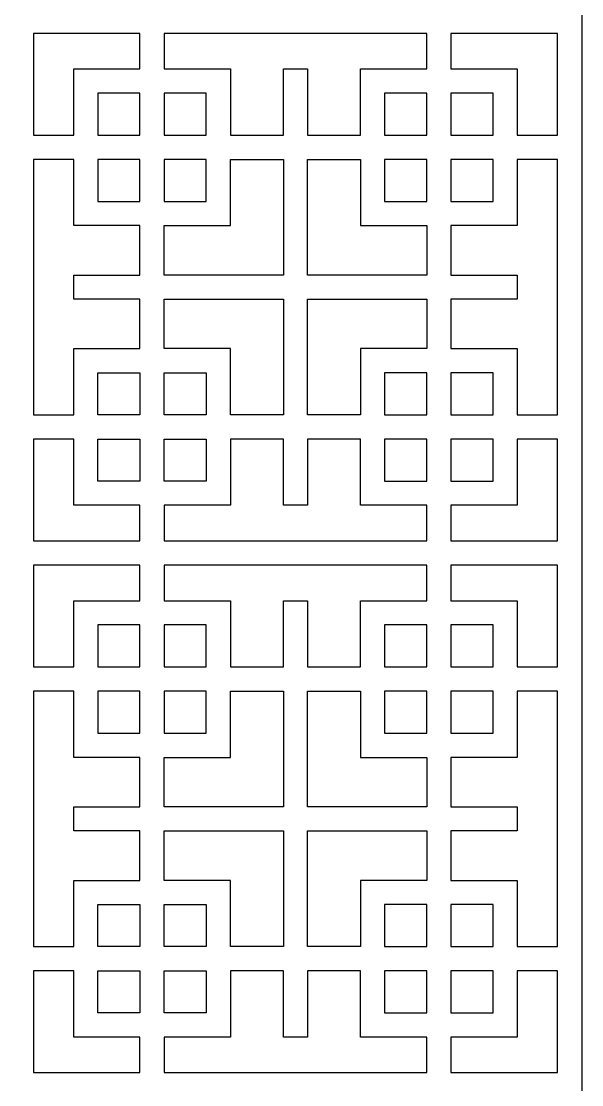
# Model space of a CAD drawing. Header units: centimetres. Extents: x -9.1 to 4.5, y -11.1 to 12.3.
# Drawn here: x 1.47 to 4.54, y -5.26 to 0.57 of the extents above; entities that cross this region are included whole.
import ezdxf

# ---------------------------------------------------------------- set-up
doc = ezdxf.new("R2010")
doc.units = ezdxf.units.CM
doc.header["$MEASUREMENT"] = 0
doc.layers.add('layer 1', color=7, linetype='Continuous')

msp = doc.modelspace()

# ---------------------------------------------------------------- linework, layer by layer
at = {"layer": 'layer 1', "color": 242}
for points, knots in [([(4.53861, -11.08839), (4.53861, -11.08839), (4.53861, -11.01742), (4.53861, -11.01742), (4.53861, -11.01742), (4.53861, -11.01742), (4.53861, -8.23555), (4.53861, -8.23555), (4.53861, -8.23555), (4.53861, -8.23555), (4.53861, -8.20024), (4.53861, -8.20024), (4.53861, -8.20024), (4.53861, -8.20024), (4.53861, -8.17408), (4.53861, -8.17408), (4.53861, -8.17408), (4.53861, -8.17408), (4.53861, -8.10311), (4.53861, -8.10311), (4.53861, -8.10311), (4.53861, -8.10311), (4.53861, -5.32124), (4.53861, -5.32124), (4.53861, -5.32124), (4.53861, -5.32124), (4.53861, -5.28593), (4.53861, -5.28593), (4.53861, -5.28593), (4.53861, -5.28593), (4.53861, -5.25977), (4.53861, -5.25977), (4.53861, -5.25977), (4.53861, -5.25977), (4.53861, -5.1888), (4.53861, -5.1888), (4.53861, -5.1888), (4.53861, -5.1888), (4.53861, -2.40694), (4.53861, -2.40694), (4.53861, -2.40694), (4.53861, -2.40694), (4.53861, -2.37162), (4.53861, -2.37162), (4.53861, -2.37162), (4.53861, -2.37162), (4.53861, -2.34547), (4.53861, -2.34547), (4.53861, -2.34547), (4.53861, -2.34547), (4.53861, -2.2745), (4.53861, -2.2745), (4.53861, -2.2745), (4.53861, -2.2745), (4.53861, 0.50737), (4.53861, 0.50737), (4.53861, 0.50737), (4.53861, 0.50737), (4.53861, 0.54268), (4.53861, 0.54268), (4.53861, 0.54268), (4.53861, 0.54268), (4.53861, 0.56884), (4.53861, 0.56884), (4.53861, 0.56884), (4.53861, 0.56884), (4.53861, 0.63981), (4.53861, 0.63981), (4.53861, 0.63981), (4.53861, 0.63981), (4.53861, 3.42168), (4.53861, 3.42168), (4.53861, 3.42168), (4.53861, 3.42168), (4.53861, 3.45699), (4.53861, 3.45699), (4.53861, 3.45699), (4.53861, 3.45699), (4.53861, 3.48315), (4.53861, 3.48315), (4.53861, 3.48315), (4.53861, 3.48315), (4.53861, 3.55412), (4.53861, 3.55412), (4.53861, 3.55412), (4.53861, 3.55412), (4.53861, 6.33599), (4.53861, 6.33599), (4.53861, 6.33599), (4.53861, 6.33599), (4.53861, 6.3713), (4.53861, 6.3713), (4.53861, 6.3713), (4.53861, 6.3713), (4.53861, 6.39745), (4.53861, 6.39745), (4.53861, 6.39745), (4.53861, 6.39745), (4.53861, 6.46843), (4.53861, 6.46843), (4.53861, 6.46843), (4.53861, 6.46843), (4.53861, 9.25029), (4.53861, 9.25029), (4.53861, 9.25029), (4.53861, 9.25029), (4.53861, 9.28561), (4.53861, 9.28561), (4.53861, 9.28561), (4.53861, 9.28561), (4.53861, 9.31176), (4.53861, 9.31176), (4.53861, 9.31176), (4.53861, 9.31176), (4.53861, 9.38273), (4.53861, 9.38273), (4.53861, 9.38273), (4.53861, 9.38273), (4.53861, 12.1646), (4.53861, 12.1646), (4.53861, 12.1646), (4.53861, 12.1646), (4.53861, 12.19991), (4.53861, 12.19991), (4.53861, 12.19991), (4.53861, 12.19991), (4.53861, 12.29704), (4.53861, 12.29704), (4.53861, 12.29704), (4.53861, 12.29704), (-1.60101, 12.29704), (-1.60101, 12.29704), (-1.60101, 12.29704), (-1.60101, 12.29704), (-1.60101, 12.19991), (-1.60101, 12.19991), (-1.60101, 12.19991), (-1.60101, 12.19991), (-1.60101, 12.1646), (-1.60101, 12.1646), (-1.60101, 12.1646), (-1.60101, 12.1646), (-1.60101, 9.38273), (-1.60101, 9.38273), (-1.60101, 9.38273), (-1.60101, 9.38273), (-1.60101, 9.3638), (-1.60101, 9.3638), (-1.60101, 9.3638), (-1.60101, 9.3638), (-1.60101, 9.28561), (-1.60101, 9.28561), (-1.60101, 9.28561), (-1.60101, 9.28561), (-1.60101, 9.25029), (-1.60101, 9.25029), (-1.60101, 9.25029), (-1.60101, 9.25029), (-1.60101, 6.46843), (-1.60101, 6.46843), (-1.60101, 6.46843), (-1.60101, 6.46843), (-1.60101, 6.44949), (-1.60101, 6.44949), (-1.60101, 6.44949), (-1.60101, 6.44949), (-1.60101, 6.3713), (-1.60101, 6.3713), (-1.60101, 6.3713), (-1.60101, 6.3713), (-1.60101, 6.33599), (-1.60101, 6.33599), (-1.60101, 6.33599), (-1.60101, 6.33599), (-1.60101, 3.55412), (-1.60101, 3.55412), (-1.60101, 3.55412), (-1.60101, 3.55412), (-1.60101, 3.53518), (-1.60101, 3.53518), (-1.60101, 3.53518), (-1.60101, 3.53518), (-1.60101, 3.45699), (-1.60101, 3.45699), (-1.60101, 3.45699), (-1.60101, 3.45699), (-1.60101, 3.42168), (-1.60101, 3.42168), (-1.60101, 3.42168), (-1.60101, 3.42168), (-1.60101, 0.63981), (-1.60101, 0.63981), (-1.60101, 0.63981), (-1.60101, 0.63981), (-1.60101, 0.62088), (-1.60101, 0.62088), (-1.60101, 0.62088), (-1.60101, 0.62088), (-1.60101, 0.54268), (-1.60101, 0.54268), (-1.60101, 0.54268), (-1.60101, 0.54268), (-1.60101, 0.50737), (-1.60101, 0.50737), (-1.60101, 0.50737), (-1.60101, 0.50737), (-1.60101, -2.2745), (-1.60101, -2.2745), (-1.60101, -2.2745), (-1.60101, -2.2745), (-1.60101, -2.29343), (-1.60101, -2.29343), (-1.60101, -2.29343), (-1.60101, -2.29343), (-1.60101, -2.37162), (-1.60101, -2.37162), (-1.60101, -2.37162), (-1.60101, -2.37162), (-1.60101, -2.40694), (-1.60101, -2.40694), (-1.60101, -2.40694), (-1.60101, -2.40694), (-1.60101, -5.1888), (-1.60101, -5.1888), (-1.60101, -5.1888), (-1.60101, -5.1888), (-1.60101, -5.20774), (-1.60101, -5.20774), (-1.60101, -5.20774), (-1.60101, -5.20774), (-1.60101, -5.28593), (-1.60101, -5.28593), (-1.60101, -5.28593), (-1.60101, -5.28593), (-1.60101, -5.32124), (-1.60101, -5.32124), (-1.60101, -5.32124), (-1.60101, -5.32124), (-1.60101, -8.10311), (-1.60101, -8.10311), (-1.60101, -8.10311), (-1.60101, -8.10311), (-1.60101, -8.12204), (-1.60101, -8.12204), (-1.60101, -8.12204), (-1.60101, -8.12204), (-1.60101, -8.20024), (-1.60101, -8.20024), (-1.60101, -8.20024), (-1.60101, -8.20024), (-1.60101, -8.23555), (-1.60101, -8.23555), (-1.60101, -8.23555), (-1.60101, -8.23555), (-1.60101, -11.01742), (-1.60101, -11.01742), (-1.60101, -11.01742), (-1.60101, -11.01742), (-1.60101, -11.03635), (-1.60101, -11.03635), (-1.60101, -11.03635), (-1.60101, -11.03635), (-1.60101, -11.14986), (-1.60101, -11.14986), (-1.60101, -11.14986), (-1.60101, -11.14986), (4.53861, -11.14986), (4.53861, -11.14986), (4.53861, -11.14986), (4.53861, -11.14986), (4.53861, -11.08839), (4.53861, -11.08839)], [0, 0, 0, 0, 0.0144928, 0.0144928, 0.0144928, 0.0144928, 0.0289855, 0.0289855, 0.0289855, 0.0289855, 0.0434783, 0.0434783, 0.0434783, 0.0434783, 0.057971, 0.057971, 0.057971, 0.057971, 0.0724638, 0.0724638, 0.0724638, 0.0724638, 0.0869565, 0.0869565, 0.0869565, 0.0869565, 0.1014493, 0.1014493, 0.1014493, 0.1014493, 0.115942, 0.115942, 0.115942, 0.115942, 0.1304348, 0.1304348, 0.1304348, 0.1304348, 0.1449275, 0.1449275, 0.1449275, 0.1449275, 0.1594203, 0.1594203, 0.1594203, 0.1594203, 0.173913, 0.173913, 0.173913, 0.173913, 0.1884058, 0.1884058, 0.1884058, 0.1884058, 0.2028986, 0.2028986, 0.2028986, 0.2028986, 0.2173913, 0.2173913, 0.2173913, 0.2173913, 0.2318841, 0.2318841, 0.2318841, 0.2318841, 0.2463768, 0.2463768, 0.2463768, 0.2463768, 0.2608696, 0.2608696, 0.2608696, 0.2608696, 0.2753623, 0.2753623, 0.2753623, 0.2753623, 0.2898551, 0.2898551, 0.2898551, 0.2898551, 0.3043478, 0.3043478, 0.3043478, 0.3043478, 0.3188406, 0.3188406, 0.3188406, 0.3188406, 0.3333333, 0.3333333, 0.3333333, 0.3333333, 0.3478261, 0.3478261, 0.3478261, 0.3478261, 0.3623188, 0.3623188, 0.3623188, 0.3623188, 0.3768116, 0.3768116, 0.3768116, 0.3768116, 0.3913043, 0.3913043, 0.3913043, 0.3913043, 0.4057971, 0.4057971, 0.4057971, 0.4057971, 0.4202899, 0.4202899, 0.4202899, 0.4202899, 0.4347826, 0.4347826, 0.4347826, 0.4347826, 0.4492754, 0.4492754, 0.4492754, 0.4492754, 0.4637681, 0.4637681, 0.4637681, 0.4637681, 0.4782609, 0.4782609, 0.4782609, 0.4782609, 0.4927536, 0.4927536, 0.4927536, 0.4927536, 0.5072464, 0.5072464, 0.5072464, 0.5072464, 0.5217391, 0.5217391, 0.5217391, 0.5217391, 0.5362319, 0.5362319, 0.5362319, 0.5362319, 0.5507246, 0.5507246, 0.5507246, 0.5507246, 0.5652174, 0.5652174, 0.5652174, 0.5652174, 0.5797101, 0.5797101, 0.5797101, 0.5797101, 0.5942029, 0.5942029, 0.5942029, 0.5942029, 0.6086957, 0.6086957, 0.6086957, 0.6086957, 0.6231884, 0.6231884, 0.6231884, 0.6231884, 0.6376812, 0.6376812, 0.6376812, 0.6376812, 0.6521739, 0.6521739, 0.6521739, 0.6521739, 0.6666667, 0.6666667, 0.6666667, 0.6666667, 0.6811594, 0.6811594, 0.6811594, 0.6811594, 0.6956522, 0.6956522, 0.6956522, 0.6956522, 0.7101449, 0.7101449, 0.7101449, 0.7101449, 0.7246377, 0.7246377, 0.7246377, 0.7246377, 0.7391304, 0.7391304, 0.7391304, 0.7391304, 0.7536232, 0.7536232, 0.7536232, 0.7536232, 0.7681159, 0.7681159, 0.7681159, 0.7681159, 0.7826087, 0.7826087, 0.7826087, 0.7826087, 0.7971014, 0.7971014, 0.7971014, 0.7971014, 0.8115942, 0.8115942, 0.8115942, 0.8115942, 0.826087, 0.826087, 0.826087, 0.826087, 0.8405797, 0.8405797, 0.8405797, 0.8405797, 0.8550725, 0.8550725, 0.8550725, 0.8550725, 0.8695652, 0.8695652, 0.8695652, 0.8695652, 0.884058, 0.884058, 0.884058, 0.884058, 0.8985507, 0.8985507, 0.8985507, 0.8985507, 0.9130435, 0.9130435, 0.9130435, 0.9130435, 0.9275362, 0.9275362, 0.9275362, 0.9275362, 0.942029, 0.942029, 0.942029, 0.942029, 0.9565217, 0.9565217, 0.9565217, 0.9565217, 0.9710145, 0.9710145, 0.9710145, 0.9710145, 1, 1, 1, 1]), ([(2.119, 0.50737), (2.119, 0.50737), (2.119, 0.31215), (2.119, 0.31215), (2.119, 0.31215), (2.119, 0.31215), (1.75591, 0.31215), (1.75591, 0.31215), (1.75591, 0.31215), (1.75591, 0.31215), (1.75591, -0.05095), (1.75591, -0.05095), (1.75591, -0.05095), (1.75591, -0.05095), (1.53502, -0.05095), (1.53502, -0.05095), (1.53502, -0.05095), (1.53502, -0.05095), (1.53502, 0.50737), (1.53502, 0.50737), (1.53502, 0.50737), (1.53502, 0.50737), (2.119, 0.50737), (2.119, 0.50737)], [0, 0, 0, 0, 0.1428571, 0.1428571, 0.1428571, 0.1428571, 0.2857143, 0.2857143, 0.2857143, 0.2857143, 0.4285714, 0.4285714, 0.4285714, 0.4285714, 0.5714286, 0.5714286, 0.5714286, 0.5714286, 0.7142857, 0.7142857, 0.7142857, 0.7142857, 1, 1, 1, 1]), ([(3.68974, 0.50737), (3.68974, 0.50737), (3.68974, 0.31215), (3.68974, 0.31215), (3.68974, 0.31215), (3.68974, 0.31215), (3.32664, 0.31215), (3.32664, 0.31215), (3.32664, 0.31215), (3.32664, 0.31215), (3.32664, -0.05095), (3.32664, -0.05095), (3.32664, -0.05095), (3.32664, -0.05095), (3.03681, -0.05095), (3.03681, -0.05095), (3.03681, -0.05095), (3.03681, -0.05095), (3.03681, 0.31215), (3.03681, 0.31215), (3.03681, 0.31215), (3.03681, 0.31215), (2.90437, 0.31215), (2.90437, 0.31215), (2.90437, 0.31215), (2.90437, 0.31215), (2.90437, -0.05095), (2.90437, -0.05095), (2.90437, -0.05095), (2.90437, -0.05095), (2.61455, -0.05095), (2.61455, -0.05095), (2.61455, -0.05095), (2.61455, -0.05095), (2.61455, 0.31215), (2.61455, 0.31215), (2.61455, 0.31215), (2.61455, 0.31215), (2.25144, 0.31215), (2.25144, 0.31215), (2.25144, 0.31215), (2.25144, 0.31215), (2.25144, 0.50737), (2.25144, 0.50737), (2.25144, 0.50737), (2.25144, 0.50737), (3.68974, 0.50737), (3.68974, 0.50737)], [0, 0, 0, 0, 0.0769231, 0.0769231, 0.0769231, 0.0769231, 0.1538462, 0.1538462, 0.1538462, 0.1538462, 0.2307692, 0.2307692, 0.2307692, 0.2307692, 0.3076923, 0.3076923, 0.3076923, 0.3076923, 0.3846154, 0.3846154, 0.3846154, 0.3846154, 0.4615385, 0.4615385, 0.4615385, 0.4615385, 0.5384615, 0.5384615, 0.5384615, 0.5384615, 0.6153846, 0.6153846, 0.6153846, 0.6153846, 0.6923077, 0.6923077, 0.6923077, 0.6923077, 0.7692308, 0.7692308, 0.7692308, 0.7692308, 0.8461538, 0.8461538, 0.8461538, 0.8461538, 1, 1, 1, 1]), ([(4.40617, 0.50737), (4.40617, 0.50737), (4.40617, -0.05095), (4.40617, -0.05095), (4.40617, -0.05095), (4.40617, -0.05095), (4.18528, -0.05095), (4.18528, -0.05095), (4.18528, -0.05095), (4.18528, -0.05095), (4.18528, 0.31215), (4.18528, 0.31215), (4.18528, 0.31215), (4.18528, 0.31215), (3.82218, 0.31215), (3.82218, 0.31215), (3.82218, 0.31215), (3.82218, 0.31215), (3.82218, 0.50737), (3.82218, 0.50737), (3.82218, 0.50737), (3.82218, 0.50737), (4.40617, 0.50737), (4.40617, 0.50737)], [0, 0, 0, 0, 0.1428571, 0.1428571, 0.1428571, 0.1428571, 0.2857143, 0.2857143, 0.2857143, 0.2857143, 0.4285714, 0.4285714, 0.4285714, 0.4285714, 0.5714286, 0.5714286, 0.5714286, 0.5714286, 0.7142857, 0.7142857, 0.7142857, 0.7142857, 1, 1, 1, 1]), ([(2.119, 0.17971), (2.119, 0.17971), (2.119, -0.05095), (2.119, -0.05095), (2.119, -0.05095), (2.119, -0.05095), (1.88835, -0.05095), (1.88835, -0.05095), (1.88835, -0.05095), (1.88835, -0.05095), (1.88835, 0.17971), (1.88835, 0.17971), (1.88835, 0.17971), (1.88835, 0.17971), (2.119, 0.17971), (2.119, 0.17971)], [0, 0, 0, 0, 0.2, 0.2, 0.2, 0.2, 0.4, 0.4, 0.4, 0.4, 0.6, 0.6, 0.6, 0.6, 1, 1, 1, 1]), ([(2.25144, -0.05095), (2.25144, -0.05095), (2.25144, 0.17971), (2.25144, 0.17971), (2.25144, 0.17971), (2.25144, 0.17971), (2.4821, 0.17971), (2.4821, 0.17971), (2.4821, 0.17971), (2.4821, 0.17971), (2.4821, -0.05095), (2.4821, -0.05095), (2.4821, -0.05095), (2.4821, -0.05095), (2.25144, -0.05095), (2.25144, -0.05095)], [0, 0, 0, 0, 0.2, 0.2, 0.2, 0.2, 0.4, 0.4, 0.4, 0.4, 0.6, 0.6, 0.6, 0.6, 1, 1, 1, 1]), ([(3.68974, -0.05095), (3.68974, -0.05095), (3.45908, -0.05095), (3.45908, -0.05095), (3.45908, -0.05095), (3.45908, -0.05095), (3.45908, 0.17971), (3.45908, 0.17971), (3.45908, 0.17971), (3.45908, 0.17971), (3.68974, 0.17971), (3.68974, 0.17971), (3.68974, 0.17971), (3.68974, 0.17971), (3.68974, -0.05095), (3.68974, -0.05095)], [0, 0, 0, 0, 0.2, 0.2, 0.2, 0.2, 0.4, 0.4, 0.4, 0.4, 0.6, 0.6, 0.6, 0.6, 1, 1, 1, 1]), ([(4.05284, -0.05095), (4.05284, -0.05095), (3.82218, -0.05095), (3.82218, -0.05095), (3.82218, -0.05095), (3.82218, -0.05095), (3.82218, 0.17971), (3.82218, 0.17971), (3.82218, 0.17971), (3.82218, 0.17971), (4.05284, 0.17971), (4.05284, 0.17971), (4.05284, 0.17971), (4.05284, 0.17971), (4.05284, -0.05095), (4.05284, -0.05095)], [0, 0, 0, 0, 0.2, 0.2, 0.2, 0.2, 0.4, 0.4, 0.4, 0.4, 0.6, 0.6, 0.6, 0.6, 1, 1, 1, 1]), ([(1.53502, -1.58373), (1.53502, -1.58373), (1.53502, -0.18339), (1.53502, -0.18339), (1.53502, -0.18339), (1.53502, -0.18339), (1.75591, -0.18339), (1.75591, -0.18339), (1.75591, -0.18339), (1.75591, -0.18339), (1.75591, -0.54649), (1.75591, -0.54649), (1.75591, -0.54649), (1.75591, -0.54649), (2.119, -0.54649), (2.119, -0.54649), (2.119, -0.54649), (2.119, -0.54649), (2.119, -0.81735), (2.119, -0.81735), (2.119, -0.81735), (2.119, -0.81735), (1.75591, -0.81735), (1.75591, -0.81735), (1.75591, -0.81735), (1.75591, -0.81735), (1.75591, -0.94979), (1.75591, -0.94979), (1.75591, -0.94979), (1.75591, -0.94979), (2.119, -0.94979), (2.119, -0.94979), (2.119, -0.94979), (2.119, -0.94979), (2.119, -1.22063), (2.119, -1.22063), (2.119, -1.22063), (2.119, -1.22063), (1.75591, -1.22063), (1.75591, -1.22063), (1.75591, -1.22063), (1.75591, -1.22063), (1.75591, -1.58373), (1.75591, -1.58373), (1.75591, -1.58373), (1.75591, -1.58373), (1.53502, -1.58373), (1.53502, -1.58373)], [0, 0, 0, 0, 0.0769231, 0.0769231, 0.0769231, 0.0769231, 0.1538462, 0.1538462, 0.1538462, 0.1538462, 0.2307692, 0.2307692, 0.2307692, 0.2307692, 0.3076923, 0.3076923, 0.3076923, 0.3076923, 0.3846154, 0.3846154, 0.3846154, 0.3846154, 0.4615385, 0.4615385, 0.4615385, 0.4615385, 0.5384615, 0.5384615, 0.5384615, 0.5384615, 0.6153846, 0.6153846, 0.6153846, 0.6153846, 0.6923077, 0.6923077, 0.6923077, 0.6923077, 0.7692308, 0.7692308, 0.7692308, 0.7692308, 0.8461538, 0.8461538, 0.8461538, 0.8461538, 1, 1, 1, 1]), ([(2.119, -0.18339), (2.119, -0.18339), (2.119, -0.41405), (2.119, -0.41405), (2.119, -0.41405), (2.119, -0.41405), (1.88835, -0.41405), (1.88835, -0.41405), (1.88835, -0.41405), (1.88835, -0.41405), (1.88835, -0.18339), (1.88835, -0.18339), (1.88835, -0.18339), (1.88835, -0.18339), (2.119, -0.18339), (2.119, -0.18339)], [0, 0, 0, 0, 0.2, 0.2, 0.2, 0.2, 0.4, 0.4, 0.4, 0.4, 0.6, 0.6, 0.6, 0.6, 1, 1, 1, 1]), ([(2.90437, -0.81735), (2.90437, -0.81735), (2.90437, -0.18339), (2.90437, -0.18339), (2.90437, -0.18339), (2.90437, -0.18339), (2.61455, -0.18339), (2.61455, -0.18339), (2.61455, -0.18339), (2.61455, -0.18339), (2.61455, -0.54649), (2.61455, -0.54649), (2.61455, -0.54649), (2.61455, -0.54649), (2.25144, -0.54649), (2.25144, -0.54649), (2.25144, -0.54649), (2.25144, -0.54649), (2.25144, -0.81735), (2.25144, -0.81735), (2.25144, -0.81735), (2.25144, -0.81735), (2.90437, -0.81735), (2.90437, -0.81735)], [0, 0, 0, 0, 0.1428571, 0.1428571, 0.1428571, 0.1428571, 0.2857143, 0.2857143, 0.2857143, 0.2857143, 0.4285714, 0.4285714, 0.4285714, 0.4285714, 0.5714286, 0.5714286, 0.5714286, 0.5714286, 0.7142857, 0.7142857, 0.7142857, 0.7142857, 1, 1, 1, 1]), ([(2.25144, -0.41405), (2.25144, -0.41405), (2.25144, -0.18339), (2.25144, -0.18339), (2.25144, -0.18339), (2.25144, -0.18339), (2.4821, -0.18339), (2.4821, -0.18339), (2.4821, -0.18339), (2.4821, -0.18339), (2.4821, -0.41405), (2.4821, -0.41405), (2.4821, -0.41405), (2.4821, -0.41405), (2.25144, -0.41405), (2.25144, -0.41405)], [0, 0, 0, 0, 0.2, 0.2, 0.2, 0.2, 0.4, 0.4, 0.4, 0.4, 0.6, 0.6, 0.6, 0.6, 1, 1, 1, 1]), ([(3.03681, -0.18339), (3.03681, -0.18339), (3.03681, -0.81735), (3.03681, -0.81735), (3.03681, -0.81735), (3.03681, -0.81735), (3.68974, -0.81735), (3.68974, -0.81735), (3.68974, -0.81735), (3.68974, -0.81735), (3.68974, -0.54649), (3.68974, -0.54649), (3.68974, -0.54649), (3.68974, -0.54649), (3.32664, -0.54649), (3.32664, -0.54649), (3.32664, -0.54649), (3.32664, -0.54649), (3.32664, -0.18339), (3.32664, -0.18339), (3.32664, -0.18339), (3.32664, -0.18339), (3.03681, -0.18339), (3.03681, -0.18339)], [0, 0, 0, 0, 0.1428571, 0.1428571, 0.1428571, 0.1428571, 0.2857143, 0.2857143, 0.2857143, 0.2857143, 0.4285714, 0.4285714, 0.4285714, 0.4285714, 0.5714286, 0.5714286, 0.5714286, 0.5714286, 0.7142857, 0.7142857, 0.7142857, 0.7142857, 1, 1, 1, 1]), ([(3.45908, -0.18339), (3.45908, -0.18339), (3.68974, -0.18339), (3.68974, -0.18339), (3.68974, -0.18339), (3.68974, -0.18339), (3.68974, -0.41405), (3.68974, -0.41405), (3.68974, -0.41405), (3.68974, -0.41405), (3.45908, -0.41405), (3.45908, -0.41405), (3.45908, -0.41405), (3.45908, -0.41405), (3.45908, -0.18339), (3.45908, -0.18339)], [0, 0, 0, 0, 0.2, 0.2, 0.2, 0.2, 0.4, 0.4, 0.4, 0.4, 0.6, 0.6, 0.6, 0.6, 1, 1, 1, 1]), ([(4.40617, -1.58373), (4.40617, -1.58373), (4.18528, -1.58373), (4.18528, -1.58373), (4.18528, -1.58373), (4.18528, -1.58373), (4.18528, -1.22063), (4.18528, -1.22063), (4.18528, -1.22063), (4.18528, -1.22063), (3.82218, -1.22063), (3.82218, -1.22063), (3.82218, -1.22063), (3.82218, -1.22063), (3.82218, -0.94979), (3.82218, -0.94979), (3.82218, -0.94979), (3.82218, -0.94979), (4.18528, -0.94979), (4.18528, -0.94979), (4.18528, -0.94979), (4.18528, -0.94979), (4.18528, -0.81735), (4.18528, -0.81735), (4.18528, -0.81735), (4.18528, -0.81735), (3.82218, -0.81735), (3.82218, -0.81735), (3.82218, -0.81735), (3.82218, -0.81735), (3.82218, -0.54649), (3.82218, -0.54649), (3.82218, -0.54649), (3.82218, -0.54649), (4.18528, -0.54649), (4.18528, -0.54649), (4.18528, -0.54649), (4.18528, -0.54649), (4.18528, -0.18339), (4.18528, -0.18339), (4.18528, -0.18339), (4.18528, -0.18339), (4.40617, -0.18339), (4.40617, -0.18339), (4.40617, -0.18339), (4.40617, -0.18339), (4.40617, -1.58373), (4.40617, -1.58373)], [0, 0, 0, 0, 0.0769231, 0.0769231, 0.0769231, 0.0769231, 0.1538462, 0.1538462, 0.1538462, 0.1538462, 0.2307692, 0.2307692, 0.2307692, 0.2307692, 0.3076923, 0.3076923, 0.3076923, 0.3076923, 0.3846154, 0.3846154, 0.3846154, 0.3846154, 0.4615385, 0.4615385, 0.4615385, 0.4615385, 0.5384615, 0.5384615, 0.5384615, 0.5384615, 0.6153846, 0.6153846, 0.6153846, 0.6153846, 0.6923077, 0.6923077, 0.6923077, 0.6923077, 0.7692308, 0.7692308, 0.7692308, 0.7692308, 0.8461538, 0.8461538, 0.8461538, 0.8461538, 1, 1, 1, 1]), ([(3.82218, -0.18339), (3.82218, -0.18339), (4.05284, -0.18339), (4.05284, -0.18339), (4.05284, -0.18339), (4.05284, -0.18339), (4.05284, -0.41405), (4.05284, -0.41405), (4.05284, -0.41405), (4.05284, -0.41405), (3.82218, -0.41405), (3.82218, -0.41405), (3.82218, -0.41405), (3.82218, -0.41405), (3.82218, -0.18339), (3.82218, -0.18339)], [0, 0, 0, 0, 0.2, 0.2, 0.2, 0.2, 0.4, 0.4, 0.4, 0.4, 0.6, 0.6, 0.6, 0.6, 1, 1, 1, 1]), ([(2.90437, -1.58373), (2.90437, -1.58373), (2.90437, -0.94979), (2.90437, -0.94979), (2.90437, -0.94979), (2.90437, -0.94979), (2.25144, -0.94979), (2.25144, -0.94979), (2.25144, -0.94979), (2.25144, -0.94979), (2.25144, -1.22063), (2.25144, -1.22063), (2.25144, -1.22063), (2.25144, -1.22063), (2.61455, -1.22063), (2.61455, -1.22063), (2.61455, -1.22063), (2.61455, -1.22063), (2.61455, -1.58373), (2.61455, -1.58373), (2.61455, -1.58373), (2.61455, -1.58373), (2.90437, -1.58373), (2.90437, -1.58373)], [0, 0, 0, 0, 0.1428571, 0.1428571, 0.1428571, 0.1428571, 0.2857143, 0.2857143, 0.2857143, 0.2857143, 0.4285714, 0.4285714, 0.4285714, 0.4285714, 0.5714286, 0.5714286, 0.5714286, 0.5714286, 0.7142857, 0.7142857, 0.7142857, 0.7142857, 1, 1, 1, 1]), ([(3.03681, -0.94979), (3.03681, -0.94979), (3.03681, -1.58373), (3.03681, -1.58373), (3.03681, -1.58373), (3.03681, -1.58373), (3.32664, -1.58373), (3.32664, -1.58373), (3.32664, -1.58373), (3.32664, -1.58373), (3.32664, -1.22063), (3.32664, -1.22063), (3.32664, -1.22063), (3.32664, -1.22063), (3.68974, -1.22063), (3.68974, -1.22063), (3.68974, -1.22063), (3.68974, -1.22063), (3.68974, -0.94979), (3.68974, -0.94979), (3.68974, -0.94979), (3.68974, -0.94979), (3.03681, -0.94979), (3.03681, -0.94979)], [0, 0, 0, 0, 0.1428571, 0.1428571, 0.1428571, 0.1428571, 0.2857143, 0.2857143, 0.2857143, 0.2857143, 0.4285714, 0.4285714, 0.4285714, 0.4285714, 0.5714286, 0.5714286, 0.5714286, 0.5714286, 0.7142857, 0.7142857, 0.7142857, 0.7142857, 1, 1, 1, 1]), ([(2.119, -1.58373), (2.119, -1.58373), (2.119, -1.35307), (2.119, -1.35307), (2.119, -1.35307), (2.119, -1.35307), (1.88835, -1.35307), (1.88835, -1.35307), (1.88835, -1.35307), (1.88835, -1.35307), (1.88835, -1.58373), (1.88835, -1.58373), (1.88835, -1.58373), (1.88835, -1.58373), (2.119, -1.58373), (2.119, -1.58373)], [0, 0, 0, 0, 0.2, 0.2, 0.2, 0.2, 0.4, 0.4, 0.4, 0.4, 0.6, 0.6, 0.6, 0.6, 1, 1, 1, 1]), ([(2.25144, -1.35307), (2.25144, -1.35307), (2.25144, -1.58373), (2.25144, -1.58373), (2.25144, -1.58373), (2.25144, -1.58373), (2.4821, -1.58373), (2.4821, -1.58373), (2.4821, -1.58373), (2.4821, -1.58373), (2.4821, -1.35307), (2.4821, -1.35307), (2.4821, -1.35307), (2.4821, -1.35307), (2.25144, -1.35307), (2.25144, -1.35307)], [0, 0, 0, 0, 0.2, 0.2, 0.2, 0.2, 0.4, 0.4, 0.4, 0.4, 0.6, 0.6, 0.6, 0.6, 1, 1, 1, 1]), ([(3.68974, -1.58373), (3.68974, -1.58373), (3.45908, -1.58373), (3.45908, -1.58373), (3.45908, -1.58373), (3.45908, -1.58373), (3.45908, -1.35307), (3.45908, -1.35307), (3.45908, -1.35307), (3.45908, -1.35307), (3.68974, -1.35307), (3.68974, -1.35307), (3.68974, -1.35307), (3.68974, -1.35307), (3.68974, -1.58373), (3.68974, -1.58373)], [0, 0, 0, 0, 0.2, 0.2, 0.2, 0.2, 0.4, 0.4, 0.4, 0.4, 0.6, 0.6, 0.6, 0.6, 1, 1, 1, 1]), ([(4.05284, -1.58373), (4.05284, -1.58373), (3.82218, -1.58373), (3.82218, -1.58373), (3.82218, -1.58373), (3.82218, -1.58373), (3.82218, -1.35307), (3.82218, -1.35307), (3.82218, -1.35307), (3.82218, -1.35307), (4.05284, -1.35307), (4.05284, -1.35307), (4.05284, -1.35307), (4.05284, -1.35307), (4.05284, -1.58373), (4.05284, -1.58373)], [0, 0, 0, 0, 0.2, 0.2, 0.2, 0.2, 0.4, 0.4, 0.4, 0.4, 0.6, 0.6, 0.6, 0.6, 1, 1, 1, 1]), ([(1.53502, -2.2745), (1.53502, -2.2745), (1.53502, -1.71618), (1.53502, -1.71618), (1.53502, -1.71618), (1.53502, -1.71618), (1.75591, -1.71618), (1.75591, -1.71618), (1.75591, -1.71618), (1.75591, -1.71618), (1.75591, -2.07927), (1.75591, -2.07927), (1.75591, -2.07927), (1.75591, -2.07927), (2.119, -2.07927), (2.119, -2.07927), (2.119, -2.07927), (2.119, -2.07927), (2.119, -2.2745), (2.119, -2.2745), (2.119, -2.2745), (2.119, -2.2745), (1.53502, -2.2745), (1.53502, -2.2745)], [0, 0, 0, 0, 0.1428571, 0.1428571, 0.1428571, 0.1428571, 0.2857143, 0.2857143, 0.2857143, 0.2857143, 0.4285714, 0.4285714, 0.4285714, 0.4285714, 0.5714286, 0.5714286, 0.5714286, 0.5714286, 0.7142857, 0.7142857, 0.7142857, 0.7142857, 1, 1, 1, 1]), ([(2.119, -1.94683), (2.119, -1.94683), (2.119, -1.71618), (2.119, -1.71618), (2.119, -1.71618), (2.119, -1.71618), (1.88835, -1.71618), (1.88835, -1.71618), (1.88835, -1.71618), (1.88835, -1.71618), (1.88835, -1.94683), (1.88835, -1.94683), (1.88835, -1.94683), (1.88835, -1.94683), (2.119, -1.94683), (2.119, -1.94683)], [0, 0, 0, 0, 0.2, 0.2, 0.2, 0.2, 0.4, 0.4, 0.4, 0.4, 0.6, 0.6, 0.6, 0.6, 1, 1, 1, 1]), ([(2.25144, -2.2745), (2.25144, -2.2745), (2.25144, -2.07927), (2.25144, -2.07927), (2.25144, -2.07927), (2.25144, -2.07927), (2.61455, -2.07927), (2.61455, -2.07927), (2.61455, -2.07927), (2.61455, -2.07927), (2.61455, -1.71618), (2.61455, -1.71618), (2.61455, -1.71618), (2.61455, -1.71618), (2.90437, -1.71618), (2.90437, -1.71618), (2.90437, -1.71618), (2.90437, -1.71618), (2.90437, -2.07927), (2.90437, -2.07927), (2.90437, -2.07927), (2.90437, -2.07927), (3.03681, -2.07927), (3.03681, -2.07927), (3.03681, -2.07927), (3.03681, -2.07927), (3.03681, -1.71618), (3.03681, -1.71618), (3.03681, -1.71618), (3.03681, -1.71618), (3.32664, -1.71618), (3.32664, -1.71618), (3.32664, -1.71618), (3.32664, -1.71618), (3.32664, -2.07927), (3.32664, -2.07927), (3.32664, -2.07927), (3.32664, -2.07927), (3.68974, -2.07927), (3.68974, -2.07927), (3.68974, -2.07927), (3.68974, -2.07927), (3.68974, -2.2745), (3.68974, -2.2745), (3.68974, -2.2745), (3.68974, -2.2745), (2.25144, -2.2745), (2.25144, -2.2745)], [0, 0, 0, 0, 0.0769231, 0.0769231, 0.0769231, 0.0769231, 0.1538462, 0.1538462, 0.1538462, 0.1538462, 0.2307692, 0.2307692, 0.2307692, 0.2307692, 0.3076923, 0.3076923, 0.3076923, 0.3076923, 0.3846154, 0.3846154, 0.3846154, 0.3846154, 0.4615385, 0.4615385, 0.4615385, 0.4615385, 0.5384615, 0.5384615, 0.5384615, 0.5384615, 0.6153846, 0.6153846, 0.6153846, 0.6153846, 0.6923077, 0.6923077, 0.6923077, 0.6923077, 0.7692308, 0.7692308, 0.7692308, 0.7692308, 0.8461538, 0.8461538, 0.8461538, 0.8461538, 1, 1, 1, 1]), ([(2.25144, -1.71618), (2.25144, -1.71618), (2.25144, -1.94683), (2.25144, -1.94683), (2.25144, -1.94683), (2.25144, -1.94683), (2.4821, -1.94683), (2.4821, -1.94683), (2.4821, -1.94683), (2.4821, -1.94683), (2.4821, -1.71618), (2.4821, -1.71618), (2.4821, -1.71618), (2.4821, -1.71618), (2.25144, -1.71618), (2.25144, -1.71618)], [0, 0, 0, 0, 0.2, 0.2, 0.2, 0.2, 0.4, 0.4, 0.4, 0.4, 0.6, 0.6, 0.6, 0.6, 1, 1, 1, 1]), ([(3.45908, -1.71618), (3.45908, -1.71618), (3.68974, -1.71618), (3.68974, -1.71618), (3.68974, -1.71618), (3.68974, -1.71618), (3.68974, -1.94683), (3.68974, -1.94683), (3.68974, -1.94683), (3.68974, -1.94683), (3.45908, -1.94683), (3.45908, -1.94683), (3.45908, -1.94683), (3.45908, -1.94683), (3.45908, -1.71618), (3.45908, -1.71618)], [0, 0, 0, 0, 0.2, 0.2, 0.2, 0.2, 0.4, 0.4, 0.4, 0.4, 0.6, 0.6, 0.6, 0.6, 1, 1, 1, 1]), ([(3.82218, -2.2745), (3.82218, -2.2745), (3.82218, -2.07927), (3.82218, -2.07927), (3.82218, -2.07927), (3.82218, -2.07927), (4.18528, -2.07927), (4.18528, -2.07927), (4.18528, -2.07927), (4.18528, -2.07927), (4.18528, -1.71618), (4.18528, -1.71618), (4.18528, -1.71618), (4.18528, -1.71618), (4.40617, -1.71618), (4.40617, -1.71618), (4.40617, -1.71618), (4.40617, -1.71618), (4.40617, -2.2745), (4.40617, -2.2745), (4.40617, -2.2745), (4.40617, -2.2745), (3.82218, -2.2745), (3.82218, -2.2745)], [0, 0, 0, 0, 0.1428571, 0.1428571, 0.1428571, 0.1428571, 0.2857143, 0.2857143, 0.2857143, 0.2857143, 0.4285714, 0.4285714, 0.4285714, 0.4285714, 0.5714286, 0.5714286, 0.5714286, 0.5714286, 0.7142857, 0.7142857, 0.7142857, 0.7142857, 1, 1, 1, 1]), ([(3.82218, -1.71618), (3.82218, -1.71618), (4.05284, -1.71618), (4.05284, -1.71618), (4.05284, -1.71618), (4.05284, -1.71618), (4.05284, -1.94683), (4.05284, -1.94683), (4.05284, -1.94683), (4.05284, -1.94683), (3.82218, -1.94683), (3.82218, -1.94683), (3.82218, -1.94683), (3.82218, -1.94683), (3.82218, -1.71618), (3.82218, -1.71618)], [0, 0, 0, 0, 0.2, 0.2, 0.2, 0.2, 0.4, 0.4, 0.4, 0.4, 0.6, 0.6, 0.6, 0.6, 1, 1, 1, 1]), ([(2.119, -2.40694), (2.119, -2.40694), (2.119, -2.60216), (2.119, -2.60216), (2.119, -2.60216), (2.119, -2.60216), (1.75591, -2.60216), (1.75591, -2.60216), (1.75591, -2.60216), (1.75591, -2.60216), (1.75591, -2.96526), (1.75591, -2.96526), (1.75591, -2.96526), (1.75591, -2.96526), (1.53502, -2.96526), (1.53502, -2.96526), (1.53502, -2.96526), (1.53502, -2.96526), (1.53502, -2.40694), (1.53502, -2.40694), (1.53502, -2.40694), (1.53502, -2.40694), (2.119, -2.40694), (2.119, -2.40694)], [0, 0, 0, 0, 0.1428571, 0.1428571, 0.1428571, 0.1428571, 0.2857143, 0.2857143, 0.2857143, 0.2857143, 0.4285714, 0.4285714, 0.4285714, 0.4285714, 0.5714286, 0.5714286, 0.5714286, 0.5714286, 0.7142857, 0.7142857, 0.7142857, 0.7142857, 1, 1, 1, 1]), ([(3.68974, -2.40694), (3.68974, -2.40694), (3.68974, -2.60216), (3.68974, -2.60216), (3.68974, -2.60216), (3.68974, -2.60216), (3.32664, -2.60216), (3.32664, -2.60216), (3.32664, -2.60216), (3.32664, -2.60216), (3.32664, -2.96526), (3.32664, -2.96526), (3.32664, -2.96526), (3.32664, -2.96526), (3.03681, -2.96526), (3.03681, -2.96526), (3.03681, -2.96526), (3.03681, -2.96526), (3.03681, -2.60216), (3.03681, -2.60216), (3.03681, -2.60216), (3.03681, -2.60216), (2.90437, -2.60216), (2.90437, -2.60216), (2.90437, -2.60216), (2.90437, -2.60216), (2.90437, -2.96526), (2.90437, -2.96526), (2.90437, -2.96526), (2.90437, -2.96526), (2.61455, -2.96526), (2.61455, -2.96526), (2.61455, -2.96526), (2.61455, -2.96526), (2.61455, -2.60216), (2.61455, -2.60216), (2.61455, -2.60216), (2.61455, -2.60216), (2.25144, -2.60216), (2.25144, -2.60216), (2.25144, -2.60216), (2.25144, -2.60216), (2.25144, -2.40694), (2.25144, -2.40694), (2.25144, -2.40694), (2.25144, -2.40694), (3.68974, -2.40694), (3.68974, -2.40694)], [0, 0, 0, 0, 0.0769231, 0.0769231, 0.0769231, 0.0769231, 0.1538462, 0.1538462, 0.1538462, 0.1538462, 0.2307692, 0.2307692, 0.2307692, 0.2307692, 0.3076923, 0.3076923, 0.3076923, 0.3076923, 0.3846154, 0.3846154, 0.3846154, 0.3846154, 0.4615385, 0.4615385, 0.4615385, 0.4615385, 0.5384615, 0.5384615, 0.5384615, 0.5384615, 0.6153846, 0.6153846, 0.6153846, 0.6153846, 0.6923077, 0.6923077, 0.6923077, 0.6923077, 0.7692308, 0.7692308, 0.7692308, 0.7692308, 0.8461538, 0.8461538, 0.8461538, 0.8461538, 1, 1, 1, 1]), ([(4.40617, -2.40694), (4.40617, -2.40694), (4.40617, -2.96526), (4.40617, -2.96526), (4.40617, -2.96526), (4.40617, -2.96526), (4.18528, -2.96526), (4.18528, -2.96526), (4.18528, -2.96526), (4.18528, -2.96526), (4.18528, -2.60216), (4.18528, -2.60216), (4.18528, -2.60216), (4.18528, -2.60216), (3.82218, -2.60216), (3.82218, -2.60216), (3.82218, -2.60216), (3.82218, -2.60216), (3.82218, -2.40694), (3.82218, -2.40694), (3.82218, -2.40694), (3.82218, -2.40694), (4.40617, -2.40694), (4.40617, -2.40694)], [0, 0, 0, 0, 0.1428571, 0.1428571, 0.1428571, 0.1428571, 0.2857143, 0.2857143, 0.2857143, 0.2857143, 0.4285714, 0.4285714, 0.4285714, 0.4285714, 0.5714286, 0.5714286, 0.5714286, 0.5714286, 0.7142857, 0.7142857, 0.7142857, 0.7142857, 1, 1, 1, 1]), ([(2.119, -2.7346), (2.119, -2.7346), (2.119, -2.96526), (2.119, -2.96526), (2.119, -2.96526), (2.119, -2.96526), (1.88835, -2.96526), (1.88835, -2.96526), (1.88835, -2.96526), (1.88835, -2.96526), (1.88835, -2.7346), (1.88835, -2.7346), (1.88835, -2.7346), (1.88835, -2.7346), (2.119, -2.7346), (2.119, -2.7346)], [0, 0, 0, 0, 0.2, 0.2, 0.2, 0.2, 0.4, 0.4, 0.4, 0.4, 0.6, 0.6, 0.6, 0.6, 1, 1, 1, 1]), ([(2.25144, -2.96526), (2.25144, -2.96526), (2.25144, -2.7346), (2.25144, -2.7346), (2.25144, -2.7346), (2.25144, -2.7346), (2.4821, -2.7346), (2.4821, -2.7346), (2.4821, -2.7346), (2.4821, -2.7346), (2.4821, -2.96526), (2.4821, -2.96526), (2.4821, -2.96526), (2.4821, -2.96526), (2.25144, -2.96526), (2.25144, -2.96526)], [0, 0, 0, 0, 0.2, 0.2, 0.2, 0.2, 0.4, 0.4, 0.4, 0.4, 0.6, 0.6, 0.6, 0.6, 1, 1, 1, 1]), ([(3.68974, -2.96526), (3.68974, -2.96526), (3.45908, -2.96526), (3.45908, -2.96526), (3.45908, -2.96526), (3.45908, -2.96526), (3.45908, -2.7346), (3.45908, -2.7346), (3.45908, -2.7346), (3.45908, -2.7346), (3.68974, -2.7346), (3.68974, -2.7346), (3.68974, -2.7346), (3.68974, -2.7346), (3.68974, -2.96526), (3.68974, -2.96526)], [0, 0, 0, 0, 0.2, 0.2, 0.2, 0.2, 0.4, 0.4, 0.4, 0.4, 0.6, 0.6, 0.6, 0.6, 1, 1, 1, 1]), ([(4.05284, -2.96526), (4.05284, -2.96526), (3.82218, -2.96526), (3.82218, -2.96526), (3.82218, -2.96526), (3.82218, -2.96526), (3.82218, -2.7346), (3.82218, -2.7346), (3.82218, -2.7346), (3.82218, -2.7346), (4.05284, -2.7346), (4.05284, -2.7346), (4.05284, -2.7346), (4.05284, -2.7346), (4.05284, -2.96526), (4.05284, -2.96526)], [0, 0, 0, 0, 0.2, 0.2, 0.2, 0.2, 0.4, 0.4, 0.4, 0.4, 0.6, 0.6, 0.6, 0.6, 1, 1, 1, 1]), ([(1.53502, -4.49804), (1.53502, -4.49804), (1.53502, -3.0977), (1.53502, -3.0977), (1.53502, -3.0977), (1.53502, -3.0977), (1.75591, -3.0977), (1.75591, -3.0977), (1.75591, -3.0977), (1.75591, -3.0977), (1.75591, -3.4608), (1.75591, -3.4608), (1.75591, -3.4608), (1.75591, -3.4608), (2.119, -3.4608), (2.119, -3.4608), (2.119, -3.4608), (2.119, -3.4608), (2.119, -3.73165), (2.119, -3.73165), (2.119, -3.73165), (2.119, -3.73165), (1.75591, -3.73165), (1.75591, -3.73165), (1.75591, -3.73165), (1.75591, -3.73165), (1.75591, -3.86409), (1.75591, -3.86409), (1.75591, -3.86409), (1.75591, -3.86409), (2.119, -3.86409), (2.119, -3.86409), (2.119, -3.86409), (2.119, -3.86409), (2.119, -4.13494), (2.119, -4.13494), (2.119, -4.13494), (2.119, -4.13494), (1.75591, -4.13494), (1.75591, -4.13494), (1.75591, -4.13494), (1.75591, -4.13494), (1.75591, -4.49804), (1.75591, -4.49804), (1.75591, -4.49804), (1.75591, -4.49804), (1.53502, -4.49804), (1.53502, -4.49804)], [0, 0, 0, 0, 0.0769231, 0.0769231, 0.0769231, 0.0769231, 0.1538462, 0.1538462, 0.1538462, 0.1538462, 0.2307692, 0.2307692, 0.2307692, 0.2307692, 0.3076923, 0.3076923, 0.3076923, 0.3076923, 0.3846154, 0.3846154, 0.3846154, 0.3846154, 0.4615385, 0.4615385, 0.4615385, 0.4615385, 0.5384615, 0.5384615, 0.5384615, 0.5384615, 0.6153846, 0.6153846, 0.6153846, 0.6153846, 0.6923077, 0.6923077, 0.6923077, 0.6923077, 0.7692308, 0.7692308, 0.7692308, 0.7692308, 0.8461538, 0.8461538, 0.8461538, 0.8461538, 1, 1, 1, 1]), ([(2.119, -3.0977), (2.119, -3.0977), (2.119, -3.32836), (2.119, -3.32836), (2.119, -3.32836), (2.119, -3.32836), (1.88835, -3.32836), (1.88835, -3.32836), (1.88835, -3.32836), (1.88835, -3.32836), (1.88835, -3.0977), (1.88835, -3.0977), (1.88835, -3.0977), (1.88835, -3.0977), (2.119, -3.0977), (2.119, -3.0977)], [0, 0, 0, 0, 0.2, 0.2, 0.2, 0.2, 0.4, 0.4, 0.4, 0.4, 0.6, 0.6, 0.6, 0.6, 1, 1, 1, 1]), ([(2.90437, -3.73165), (2.90437, -3.73165), (2.90437, -3.0977), (2.90437, -3.0977), (2.90437, -3.0977), (2.90437, -3.0977), (2.61455, -3.0977), (2.61455, -3.0977), (2.61455, -3.0977), (2.61455, -3.0977), (2.61455, -3.4608), (2.61455, -3.4608), (2.61455, -3.4608), (2.61455, -3.4608), (2.25144, -3.4608), (2.25144, -3.4608), (2.25144, -3.4608), (2.25144, -3.4608), (2.25144, -3.73165), (2.25144, -3.73165), (2.25144, -3.73165), (2.25144, -3.73165), (2.90437, -3.73165), (2.90437, -3.73165)], [0, 0, 0, 0, 0.1428571, 0.1428571, 0.1428571, 0.1428571, 0.2857143, 0.2857143, 0.2857143, 0.2857143, 0.4285714, 0.4285714, 0.4285714, 0.4285714, 0.5714286, 0.5714286, 0.5714286, 0.5714286, 0.7142857, 0.7142857, 0.7142857, 0.7142857, 1, 1, 1, 1]), ([(2.25144, -3.32836), (2.25144, -3.32836), (2.25144, -3.0977), (2.25144, -3.0977), (2.25144, -3.0977), (2.25144, -3.0977), (2.4821, -3.0977), (2.4821, -3.0977), (2.4821, -3.0977), (2.4821, -3.0977), (2.4821, -3.32836), (2.4821, -3.32836), (2.4821, -3.32836), (2.4821, -3.32836), (2.25144, -3.32836), (2.25144, -3.32836)], [0, 0, 0, 0, 0.2, 0.2, 0.2, 0.2, 0.4, 0.4, 0.4, 0.4, 0.6, 0.6, 0.6, 0.6, 1, 1, 1, 1]), ([(3.03681, -3.0977), (3.03681, -3.0977), (3.03681, -3.73165), (3.03681, -3.73165), (3.03681, -3.73165), (3.03681, -3.73165), (3.68974, -3.73165), (3.68974, -3.73165), (3.68974, -3.73165), (3.68974, -3.73165), (3.68974, -3.4608), (3.68974, -3.4608), (3.68974, -3.4608), (3.68974, -3.4608), (3.32664, -3.4608), (3.32664, -3.4608), (3.32664, -3.4608), (3.32664, -3.4608), (3.32664, -3.0977), (3.32664, -3.0977), (3.32664, -3.0977), (3.32664, -3.0977), (3.03681, -3.0977), (3.03681, -3.0977)], [0, 0, 0, 0, 0.1428571, 0.1428571, 0.1428571, 0.1428571, 0.2857143, 0.2857143, 0.2857143, 0.2857143, 0.4285714, 0.4285714, 0.4285714, 0.4285714, 0.5714286, 0.5714286, 0.5714286, 0.5714286, 0.7142857, 0.7142857, 0.7142857, 0.7142857, 1, 1, 1, 1]), ([(3.45908, -3.0977), (3.45908, -3.0977), (3.68974, -3.0977), (3.68974, -3.0977), (3.68974, -3.0977), (3.68974, -3.0977), (3.68974, -3.32836), (3.68974, -3.32836), (3.68974, -3.32836), (3.68974, -3.32836), (3.45908, -3.32836), (3.45908, -3.32836), (3.45908, -3.32836), (3.45908, -3.32836), (3.45908, -3.0977), (3.45908, -3.0977)], [0, 0, 0, 0, 0.2, 0.2, 0.2, 0.2, 0.4, 0.4, 0.4, 0.4, 0.6, 0.6, 0.6, 0.6, 1, 1, 1, 1]), ([(4.40617, -4.49804), (4.40617, -4.49804), (4.18528, -4.49804), (4.18528, -4.49804), (4.18528, -4.49804), (4.18528, -4.49804), (4.18528, -4.13494), (4.18528, -4.13494), (4.18528, -4.13494), (4.18528, -4.13494), (3.82218, -4.13494), (3.82218, -4.13494), (3.82218, -4.13494), (3.82218, -4.13494), (3.82218, -3.86409), (3.82218, -3.86409), (3.82218, -3.86409), (3.82218, -3.86409), (4.18528, -3.86409), (4.18528, -3.86409), (4.18528, -3.86409), (4.18528, -3.86409), (4.18528, -3.73165), (4.18528, -3.73165), (4.18528, -3.73165), (4.18528, -3.73165), (3.82218, -3.73165), (3.82218, -3.73165), (3.82218, -3.73165), (3.82218, -3.73165), (3.82218, -3.4608), (3.82218, -3.4608), (3.82218, -3.4608), (3.82218, -3.4608), (4.18528, -3.4608), (4.18528, -3.4608), (4.18528, -3.4608), (4.18528, -3.4608), (4.18528, -3.0977), (4.18528, -3.0977), (4.18528, -3.0977), (4.18528, -3.0977), (4.40617, -3.0977), (4.40617, -3.0977), (4.40617, -3.0977), (4.40617, -3.0977), (4.40617, -4.49804), (4.40617, -4.49804)], [0, 0, 0, 0, 0.0769231, 0.0769231, 0.0769231, 0.0769231, 0.1538462, 0.1538462, 0.1538462, 0.1538462, 0.2307692, 0.2307692, 0.2307692, 0.2307692, 0.3076923, 0.3076923, 0.3076923, 0.3076923, 0.3846154, 0.3846154, 0.3846154, 0.3846154, 0.4615385, 0.4615385, 0.4615385, 0.4615385, 0.5384615, 0.5384615, 0.5384615, 0.5384615, 0.6153846, 0.6153846, 0.6153846, 0.6153846, 0.6923077, 0.6923077, 0.6923077, 0.6923077, 0.7692308, 0.7692308, 0.7692308, 0.7692308, 0.8461538, 0.8461538, 0.8461538, 0.8461538, 1, 1, 1, 1]), ([(3.82218, -3.0977), (3.82218, -3.0977), (4.05284, -3.0977), (4.05284, -3.0977), (4.05284, -3.0977), (4.05284, -3.0977), (4.05284, -3.32836), (4.05284, -3.32836), (4.05284, -3.32836), (4.05284, -3.32836), (3.82218, -3.32836), (3.82218, -3.32836), (3.82218, -3.32836), (3.82218, -3.32836), (3.82218, -3.0977), (3.82218, -3.0977)], [0, 0, 0, 0, 0.2, 0.2, 0.2, 0.2, 0.4, 0.4, 0.4, 0.4, 0.6, 0.6, 0.6, 0.6, 1, 1, 1, 1]), ([(2.90437, -4.49804), (2.90437, -4.49804), (2.90437, -3.86409), (2.90437, -3.86409), (2.90437, -3.86409), (2.90437, -3.86409), (2.25144, -3.86409), (2.25144, -3.86409), (2.25144, -3.86409), (2.25144, -3.86409), (2.25144, -4.13494), (2.25144, -4.13494), (2.25144, -4.13494), (2.25144, -4.13494), (2.61455, -4.13494), (2.61455, -4.13494), (2.61455, -4.13494), (2.61455, -4.13494), (2.61455, -4.49804), (2.61455, -4.49804), (2.61455, -4.49804), (2.61455, -4.49804), (2.90437, -4.49804), (2.90437, -4.49804)], [0, 0, 0, 0, 0.1428571, 0.1428571, 0.1428571, 0.1428571, 0.2857143, 0.2857143, 0.2857143, 0.2857143, 0.4285714, 0.4285714, 0.4285714, 0.4285714, 0.5714286, 0.5714286, 0.5714286, 0.5714286, 0.7142857, 0.7142857, 0.7142857, 0.7142857, 1, 1, 1, 1]), ([(3.03681, -3.86409), (3.03681, -3.86409), (3.03681, -4.49804), (3.03681, -4.49804), (3.03681, -4.49804), (3.03681, -4.49804), (3.32664, -4.49804), (3.32664, -4.49804), (3.32664, -4.49804), (3.32664, -4.49804), (3.32664, -4.13494), (3.32664, -4.13494), (3.32664, -4.13494), (3.32664, -4.13494), (3.68974, -4.13494), (3.68974, -4.13494), (3.68974, -4.13494), (3.68974, -4.13494), (3.68974, -3.86409), (3.68974, -3.86409), (3.68974, -3.86409), (3.68974, -3.86409), (3.03681, -3.86409), (3.03681, -3.86409)], [0, 0, 0, 0, 0.1428571, 0.1428571, 0.1428571, 0.1428571, 0.2857143, 0.2857143, 0.2857143, 0.2857143, 0.4285714, 0.4285714, 0.4285714, 0.4285714, 0.5714286, 0.5714286, 0.5714286, 0.5714286, 0.7142857, 0.7142857, 0.7142857, 0.7142857, 1, 1, 1, 1]), ([(2.119, -4.49804), (2.119, -4.49804), (2.119, -4.26738), (2.119, -4.26738), (2.119, -4.26738), (2.119, -4.26738), (1.88835, -4.26738), (1.88835, -4.26738), (1.88835, -4.26738), (1.88835, -4.26738), (1.88835, -4.49804), (1.88835, -4.49804), (1.88835, -4.49804), (1.88835, -4.49804), (2.119, -4.49804), (2.119, -4.49804)], [0, 0, 0, 0, 0.2, 0.2, 0.2, 0.2, 0.4, 0.4, 0.4, 0.4, 0.6, 0.6, 0.6, 0.6, 1, 1, 1, 1]), ([(2.25144, -4.26738), (2.25144, -4.26738), (2.25144, -4.49804), (2.25144, -4.49804), (2.25144, -4.49804), (2.25144, -4.49804), (2.4821, -4.49804), (2.4821, -4.49804), (2.4821, -4.49804), (2.4821, -4.49804), (2.4821, -4.26738), (2.4821, -4.26738), (2.4821, -4.26738), (2.4821, -4.26738), (2.25144, -4.26738), (2.25144, -4.26738)], [0, 0, 0, 0, 0.2, 0.2, 0.2, 0.2, 0.4, 0.4, 0.4, 0.4, 0.6, 0.6, 0.6, 0.6, 1, 1, 1, 1]), ([(3.68974, -4.49804), (3.68974, -4.49804), (3.45908, -4.49804), (3.45908, -4.49804), (3.45908, -4.49804), (3.45908, -4.49804), (3.45908, -4.26738), (3.45908, -4.26738), (3.45908, -4.26738), (3.45908, -4.26738), (3.68974, -4.26738), (3.68974, -4.26738), (3.68974, -4.26738), (3.68974, -4.26738), (3.68974, -4.49804), (3.68974, -4.49804)], [0, 0, 0, 0, 0.2, 0.2, 0.2, 0.2, 0.4, 0.4, 0.4, 0.4, 0.6, 0.6, 0.6, 0.6, 1, 1, 1, 1]), ([(4.05284, -4.49804), (4.05284, -4.49804), (3.82218, -4.49804), (3.82218, -4.49804), (3.82218, -4.49804), (3.82218, -4.49804), (3.82218, -4.26738), (3.82218, -4.26738), (3.82218, -4.26738), (3.82218, -4.26738), (4.05284, -4.26738), (4.05284, -4.26738), (4.05284, -4.26738), (4.05284, -4.26738), (4.05284, -4.49804), (4.05284, -4.49804)], [0, 0, 0, 0, 0.2, 0.2, 0.2, 0.2, 0.4, 0.4, 0.4, 0.4, 0.6, 0.6, 0.6, 0.6, 1, 1, 1, 1]), ([(1.53502, -5.1888), (1.53502, -5.1888), (1.53502, -4.63048), (1.53502, -4.63048), (1.53502, -4.63048), (1.53502, -4.63048), (1.75591, -4.63048), (1.75591, -4.63048), (1.75591, -4.63048), (1.75591, -4.63048), (1.75591, -4.99358), (1.75591, -4.99358), (1.75591, -4.99358), (1.75591, -4.99358), (2.119, -4.99358), (2.119, -4.99358), (2.119, -4.99358), (2.119, -4.99358), (2.119, -5.1888), (2.119, -5.1888), (2.119, -5.1888), (2.119, -5.1888), (1.53502, -5.1888), (1.53502, -5.1888)], [0, 0, 0, 0, 0.1428571, 0.1428571, 0.1428571, 0.1428571, 0.2857143, 0.2857143, 0.2857143, 0.2857143, 0.4285714, 0.4285714, 0.4285714, 0.4285714, 0.5714286, 0.5714286, 0.5714286, 0.5714286, 0.7142857, 0.7142857, 0.7142857, 0.7142857, 1, 1, 1, 1]), ([(2.119, -4.86114), (2.119, -4.86114), (2.119, -4.63048), (2.119, -4.63048), (2.119, -4.63048), (2.119, -4.63048), (1.88835, -4.63048), (1.88835, -4.63048), (1.88835, -4.63048), (1.88835, -4.63048), (1.88835, -4.86114), (1.88835, -4.86114), (1.88835, -4.86114), (1.88835, -4.86114), (2.119, -4.86114), (2.119, -4.86114)], [0, 0, 0, 0, 0.2, 0.2, 0.2, 0.2, 0.4, 0.4, 0.4, 0.4, 0.6, 0.6, 0.6, 0.6, 1, 1, 1, 1]), ([(2.25144, -5.1888), (2.25144, -5.1888), (2.25144, -4.99358), (2.25144, -4.99358), (2.25144, -4.99358), (2.25144, -4.99358), (2.61455, -4.99358), (2.61455, -4.99358), (2.61455, -4.99358), (2.61455, -4.99358), (2.61455, -4.63048), (2.61455, -4.63048), (2.61455, -4.63048), (2.61455, -4.63048), (2.90437, -4.63048), (2.90437, -4.63048), (2.90437, -4.63048), (2.90437, -4.63048), (2.90437, -4.99358), (2.90437, -4.99358), (2.90437, -4.99358), (2.90437, -4.99358), (3.03681, -4.99358), (3.03681, -4.99358), (3.03681, -4.99358), (3.03681, -4.99358), (3.03681, -4.63048), (3.03681, -4.63048), (3.03681, -4.63048), (3.03681, -4.63048), (3.32664, -4.63048), (3.32664, -4.63048), (3.32664, -4.63048), (3.32664, -4.63048), (3.32664, -4.99358), (3.32664, -4.99358), (3.32664, -4.99358), (3.32664, -4.99358), (3.68974, -4.99358), (3.68974, -4.99358), (3.68974, -4.99358), (3.68974, -4.99358), (3.68974, -5.1888), (3.68974, -5.1888), (3.68974, -5.1888), (3.68974, -5.1888), (2.25144, -5.1888), (2.25144, -5.1888)], [0, 0, 0, 0, 0.0769231, 0.0769231, 0.0769231, 0.0769231, 0.1538462, 0.1538462, 0.1538462, 0.1538462, 0.2307692, 0.2307692, 0.2307692, 0.2307692, 0.3076923, 0.3076923, 0.3076923, 0.3076923, 0.3846154, 0.3846154, 0.3846154, 0.3846154, 0.4615385, 0.4615385, 0.4615385, 0.4615385, 0.5384615, 0.5384615, 0.5384615, 0.5384615, 0.6153846, 0.6153846, 0.6153846, 0.6153846, 0.6923077, 0.6923077, 0.6923077, 0.6923077, 0.7692308, 0.7692308, 0.7692308, 0.7692308, 0.8461538, 0.8461538, 0.8461538, 0.8461538, 1, 1, 1, 1]), ([(2.25144, -4.63048), (2.25144, -4.63048), (2.25144, -4.86114), (2.25144, -4.86114), (2.25144, -4.86114), (2.25144, -4.86114), (2.4821, -4.86114), (2.4821, -4.86114), (2.4821, -4.86114), (2.4821, -4.86114), (2.4821, -4.63048), (2.4821, -4.63048), (2.4821, -4.63048), (2.4821, -4.63048), (2.25144, -4.63048), (2.25144, -4.63048)], [0, 0, 0, 0, 0.2, 0.2, 0.2, 0.2, 0.4, 0.4, 0.4, 0.4, 0.6, 0.6, 0.6, 0.6, 1, 1, 1, 1]), ([(3.45908, -4.63048), (3.45908, -4.63048), (3.68974, -4.63048), (3.68974, -4.63048), (3.68974, -4.63048), (3.68974, -4.63048), (3.68974, -4.86114), (3.68974, -4.86114), (3.68974, -4.86114), (3.68974, -4.86114), (3.45908, -4.86114), (3.45908, -4.86114), (3.45908, -4.86114), (3.45908, -4.86114), (3.45908, -4.63048), (3.45908, -4.63048)], [0, 0, 0, 0, 0.2, 0.2, 0.2, 0.2, 0.4, 0.4, 0.4, 0.4, 0.6, 0.6, 0.6, 0.6, 1, 1, 1, 1]), ([(3.82218, -5.1888), (3.82218, -5.1888), (3.82218, -4.99358), (3.82218, -4.99358), (3.82218, -4.99358), (3.82218, -4.99358), (4.18528, -4.99358), (4.18528, -4.99358), (4.18528, -4.99358), (4.18528, -4.99358), (4.18528, -4.63048), (4.18528, -4.63048), (4.18528, -4.63048), (4.18528, -4.63048), (4.40617, -4.63048), (4.40617, -4.63048), (4.40617, -4.63048), (4.40617, -4.63048), (4.40617, -5.1888), (4.40617, -5.1888), (4.40617, -5.1888), (4.40617, -5.1888), (3.82218, -5.1888), (3.82218, -5.1888)], [0, 0, 0, 0, 0.1428571, 0.1428571, 0.1428571, 0.1428571, 0.2857143, 0.2857143, 0.2857143, 0.2857143, 0.4285714, 0.4285714, 0.4285714, 0.4285714, 0.5714286, 0.5714286, 0.5714286, 0.5714286, 0.7142857, 0.7142857, 0.7142857, 0.7142857, 1, 1, 1, 1]), ([(3.82218, -4.63048), (3.82218, -4.63048), (4.05284, -4.63048), (4.05284, -4.63048), (4.05284, -4.63048), (4.05284, -4.63048), (4.05284, -4.86114), (4.05284, -4.86114), (4.05284, -4.86114), (4.05284, -4.86114), (3.82218, -4.86114), (3.82218, -4.86114), (3.82218, -4.86114), (3.82218, -4.86114), (3.82218, -4.63048), (3.82218, -4.63048)], [0, 0, 0, 0, 0.2, 0.2, 0.2, 0.2, 0.4, 0.4, 0.4, 0.4, 0.6, 0.6, 0.6, 0.6, 1, 1, 1, 1])]:
    msp.add_open_spline(points, degree=3, knots=knots, dxfattribs=at)

doc.saveas('drawing.dxf')
